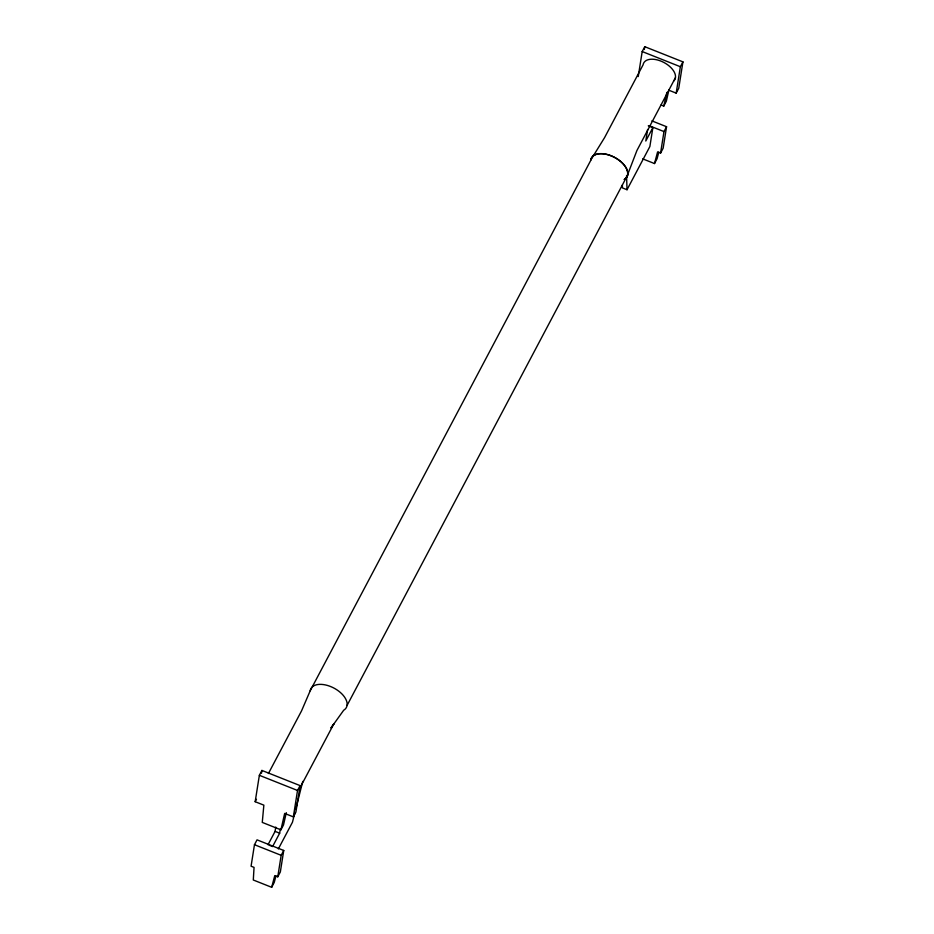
<?xml version="1.0" encoding="UTF-8"?>
<svg xmlns="http://www.w3.org/2000/svg" width="934" height="934" viewBox="0 0 934 934"><rect width="100%" height="100%" fill="white"/><g stroke="black" fill="none" stroke-linecap="round" stroke-linejoin="round"><path stroke-width="1.4" d="M255.18 801.711L259.36 775.302L261.929 770.445L300.094 785.611L295.915 812.02L293.346 816.876L284.672 813.432L280.924 829.836L262.267 822.41L263.855 805.155L255.18 801.711L256.465 799.282M261.497 773.224L261.929 770.445M271.666 887.3L274.771 875.625L277.76 876.816L280.34 871.959L283.738 850.465L257.037 839.853L254.468 844.71L251.071 866.203L254.048 867.382L253.301 880.003L271.666 887.3L274.234 882.443L275.962 875.952M268.023 844.733L275.086 831.377L275.763 827.069M269.167 845.188L272.6 846.554L279.663 833.198L280.34 828.89M277.76 876.816L281.169 855.322L283.738 850.465M293.346 816.876L297.526 790.468L300.094 785.611M638.237 76.576L642.195 51.557L644.775 46.7L682.929 61.866L678.749 88.275L676.181 93.131L668.744 90.178M644.332 49.479L644.775 46.7M647.612 129.534L645.791 141.022L652.854 127.666L648.278 125.845M652.854 127.666L649.866 146.545L627.029 189.73L622.453 187.909L622.359 185.072M642.697 158.862L654.5 163.555L657.606 151.88L660.583 153.059L663.992 131.577L666.561 126.72L651.874 120.883M666.561 126.72L663.152 148.202L660.583 153.059M676.181 93.131L680.361 66.723L682.929 61.866M286.306 812.673L283.492 824.979L280.924 829.836M661.097 105.028L663.77 106.091L666.888 92.419M668.826 90.294L666.339 101.234L663.77 106.091M294.934 812.393L292.447 822.259L278.344 848.924M295.646 809.568L302.768 781.396M658.797 152.207L657.081 158.698L654.5 163.555M627.613 174.693L636.918 150.526L675.457 77.662M624.391 179.573A20.081 11.325 27.9 0 0 615.891 158.115A20.081 11.325 27.9 0 0 590.907 160.099L310.205 690.763L301.542 710.891L268.408 773.527M299.417 788.95L333.905 723.757L330.963 727.995L343.689 710.237A20.081 11.325 27.9 0 0 335.189 688.778A20.081 11.325 27.9 0 0 310.205 690.763M347.074 705.415L627.776 174.751M642.195 51.557L680.361 66.723M649.305 125.74L663.992 131.577M259.36 775.302L297.526 790.468M275.086 831.377L279.663 833.198M254.468 844.71L281.169 855.322M626.562 175.569L627.029 189.73M624.216 179.503A20.081 11.325 27.9 0 0 615.716 158.044A20.081 11.325 27.9 0 0 590.743 160.029L604.555 137.66L643.094 64.796A17.629 9.935 27.9 0 1 664.016 62.531A17.629 9.935 27.9 0 1 673.612 81.095"/></g></svg>
